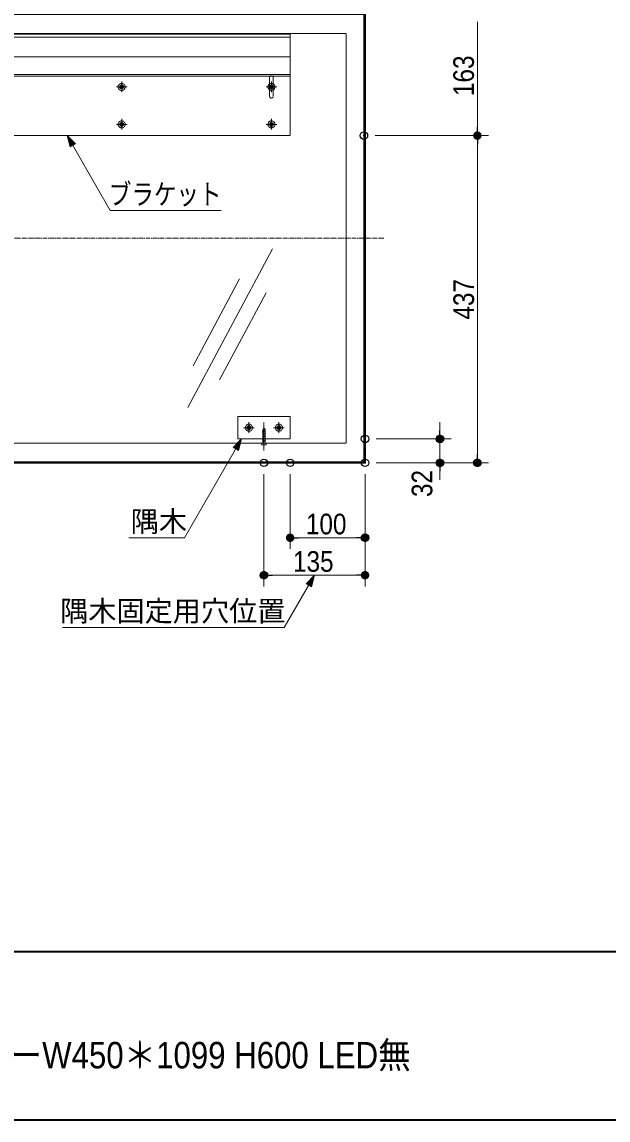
# Model space of a CAD drawing. Units: millimetres, scale not verified. Extents: x -4547 to 4547, y -2284 to 2284.
# Drawn here: x -2649 to -1866, y -2078 to -611 of the extents above; entities that cross this region are included whole.
import ezdxf
from ezdxf.enums import TextEntityAlignment as Align

# ---------------------------------------------------------------- set-up
doc = ezdxf.new("R2010")
doc.units = ezdxf.units.MM
doc.header["$LTSCALE"] = 20
doc.header["$PDMODE"] = 32
doc.header["$PDSIZE"] = 10
for name, pattern in [('USER1', [0.8, 0.5, -0.3]), ('USER2', [2.91, 1.76, -0.4, 0.35, -0.4]), ('USER3', [9.172222, 5.997222, -1.058333, 1.058333, -1.058333])]:
    doc.linetypes.add(name, pattern=pattern)
for name, color, linetype, lineweight in [('0-0_1図面枠', 7, 'Continuous', 20), ('0-1_3一般', 7, 'Continuous', 15), ('0-2_2寸法-2', 7, 'Continuous', 15), ('0-3_0', 7, 'Continuous', 25), ('0-5_2寸法-1', 7, 'Continuous', 15), ('0-6_2寸法-3', 7, 'Continuous', 15)]:
    doc.layers.add(name, color=color, linetype=linetype, lineweight=lineweight)
doc.layers.add('0-4_Defpoints', color=7, linetype='Continuous')
doc.styles.add('ＭＳ Ｐゴシック', font='')
doc.styles.get('ＭＳ Ｐゴシック').set_extended_font_data('MS PGothic')

# ---------------------------------------------------------------- blocks, each defined once
blk = doc.blocks.new('グループ-4')
at = {"layer": '0-1_3一般', "linetype": 'USER2'}
for p, q in [((-20244, -23060), (-19956, -23060)), ((-20100, -22916), (-20100, -23204))]:
    blk.add_line(p, q, dxfattribs=at)
at = {"layer": '0-1_3一般', "linetype": 'USER1'}
for p, q in [((-20160, -23074), (-20160, -23046)), ((-20160, -23046), (-20114, -23046)), ((-20114, -23074), (-20160, -23074)), ((-20114, -23000), (-20086, -23000)), ((-20114, -23046), (-20114, -23000)), ((-20114, -23120), (-20114, -23074)), ((-20114, -23120), (-20086, -23120)), ((-20086, -23046), (-20086, -23000)), ((-20086, -23046), (-20040, -23046)), ((-20086, -23120), (-20086, -23074)), ((-20040, -23074), (-20086, -23074)), ((-20040, -23074), (-20040, -23046))]:
    blk.add_line(p, q, dxfattribs=at)
for radius in [94, 50, 40]:
    blk.add_circle((-20100, -23060), radius, dxfattribs=at)
blk = doc.blocks.new('グループ-5')
at = {"layer": '0-1_3一般', "linetype": 'USER2'}
for p, q in [((-19444, -23060), (-19156, -23060)), ((-19300, -22916), (-19300, -23204))]:
    blk.add_line(p, q, dxfattribs=at)
at = {"layer": '0-1_3一般', "linetype": 'USER1'}
for p, q in [((-19360, -23074), (-19360, -23046)), ((-19360, -23046), (-19314, -23046)), ((-19314, -23074), (-19360, -23074)), ((-19314, -23000), (-19286, -23000)), ((-19314, -23046), (-19314, -23000)), ((-19314, -23120), (-19314, -23074)), ((-19314, -23120), (-19286, -23120)), ((-19286, -23046), (-19286, -23000)), ((-19286, -23046), (-19240, -23046)), ((-19286, -23120), (-19286, -23074)), ((-19240, -23074), (-19286, -23074)), ((-19240, -23074), (-19240, -23046))]:
    blk.add_line(p, q, dxfattribs=at)
for radius in [94, 50, 40]:
    blk.add_circle((-19300, -23060), radius, dxfattribs=at)
blk = doc.blocks.new('グループ-6')
at = {"layer": '0-1_3一般', "linetype": 'USER1'}
for p, q in [((-19660, -23097.1), (-19740, -23124.4)), ((-19660, -23148.3), (-19740, -23175.5)), ((-19700, -23070), (-19730, -23122)), ((-19730, -23470), (-19730, -23122)), ((-19700, -23070), (-19670, -23122)), ((-19670, -23470), (-19670, -23122)), ((-19660, -23199.4), (-19740, -23226.7)), ((-19660, -23250.5), (-19740, -23277.8)), ((-19660, -23301.6), (-19740, -23328.9)), ((-19660, -23352.8), (-19740, -23380)), ((-19660, -23403.9), (-19740, -23431.2)), ((-19770, -23470), (-19630, -23470)), ((-19770, -23480), (-19770, -23470)), ((-19770, -23470), (-19770, -23482)), ((-19730, -23522), (-19668, -23522)), ((-19630, -23470), (-19630, -23482))]:
    blk.add_line(p, q, dxfattribs=at)
at = {"layer": '0-1_3一般', "linetype": 'USER2'}
blk.add_line((-19700, -22920), (-19700, -23672), dxfattribs=at)
at = {"layer": '0-1_3一般', "linetype": 'USER1'}
for centre, start, end in [((-19730, -23482), 180, 270), ((-19670, -23482), 270, 0)]:
    blk.add_arc(centre, 40, start, end, dxfattribs=at)
blk = doc.blocks.new('グループ-7')
at = {"layer": '0-1_3一般', "linetype": 'USER1'}
blk.add_lwpolyline([(-20400, -22760), (-19000, -22760), (-19000, -23360), (-20400, -23360)], close=True, dxfattribs=at)
at = {"layer": '0-1_3一般'}
for name in ['グループ-4', 'グループ-6', 'グループ-5']:
    blk.add_blockref(name, (0, 0), dxfattribs=at)
blk = doc.blocks.new('グループ-8')
at = {"layer": '0-1_3一般', "linetype": 'USER1'}
blk.add_line((-36980, -12630), (-19000, -12630), dxfattribs=at)
blk.add_lwpolyline([(-36980, -12550), (-19000, -12550), (-19000, -13631.7), (-36980, -13631.7)], close=True, dxfattribs=at)
blk = doc.blocks.new('グループ-13')
at = {"layer": '0-1_3一般', "linetype": 'USER1'}
for p, q in [((-36540, -14974), (-36540, -14946)), ((-36540, -14946), (-36494, -14946)), ((-36494, -14900), (-36466, -14900)), ((-36494, -14946), (-36494, -14900)), ((-36466, -14946), (-36466, -14900)), ((-36466, -14946), (-36420, -14946)), ((-36420, -14974), (-36420, -14946)), ((-36494, -14974), (-36540, -14974)), ((-36494, -15020), (-36494, -14974)), ((-36494, -15020), (-36466, -15020)), ((-36466, -15020), (-36466, -14974)), ((-36420, -14974), (-36466, -14974))]:
    blk.add_line(p, q, dxfattribs=at)
at = {"layer": '0-1_3一般', "linetype": 'USER2'}
for p, q in [((-36480, -14816), (-36480, -15104)), ((-36624, -14960), (-36336, -14960))]:
    blk.add_line(p, q, dxfattribs=at)
at = {"layer": '0-1_3一般', "linetype": 'USER1'}
for radius in [94, 50, 40]:
    blk.add_circle((-36480, -14960), radius, dxfattribs=at)
blk = doc.blocks.new('グループ-14')
at = {"layer": '0-1_3一般', "linetype": 'USER2'}
for p, q in [((-36624, -13960), (-36336, -13960)), ((-36480, -13816), (-36480, -14104))]:
    blk.add_line(p, q, dxfattribs=at)
at = {"layer": '0-1_3一般', "linetype": 'USER1'}
for p, q in [((-36540, -13974), (-36540, -13946)), ((-36540, -13946), (-36494, -13946)), ((-36494, -13974), (-36540, -13974)), ((-36494, -13900), (-36466, -13900)), ((-36494, -13946), (-36494, -13900)), ((-36494, -14020), (-36494, -13974)), ((-36494, -14020), (-36466, -14020)), ((-36466, -13946), (-36466, -13900)), ((-36466, -13946), (-36420, -13946)), ((-36466, -14020), (-36466, -13974)), ((-36420, -13974), (-36466, -13974)), ((-36420, -13974), (-36420, -13946))]:
    blk.add_line(p, q, dxfattribs=at)
for radius in [94, 50, 40]:
    blk.add_circle((-36480, -13960), radius, dxfattribs=at)
blk = doc.blocks.new('グループ-15')
at = {"layer": '0-1_3一般', "linetype": 'USER1'}
for p, q in [((-32540, -14974), (-32540, -14946)), ((-32540, -14946), (-32494, -14946)), ((-32494, -14900), (-32466, -14900)), ((-32494, -14946), (-32494, -14900)), ((-32466, -14946), (-32466, -14900)), ((-32466, -14946), (-32420, -14946)), ((-32420, -14974), (-32420, -14946)), ((-32494, -14974), (-32540, -14974)), ((-32494, -15020), (-32494, -14974)), ((-32494, -15020), (-32466, -15020)), ((-32466, -15020), (-32466, -14974)), ((-32420, -14974), (-32466, -14974))]:
    blk.add_line(p, q, dxfattribs=at)
at = {"layer": '0-1_3一般', "linetype": 'USER2'}
for p, q in [((-32480, -14816), (-32480, -15104)), ((-32624, -14960), (-32336, -14960))]:
    blk.add_line(p, q, dxfattribs=at)
at = {"layer": '0-1_3一般', "linetype": 'USER1'}
for radius in [94, 50, 40]:
    blk.add_circle((-32480, -14960), radius, dxfattribs=at)
blk = doc.blocks.new('グループ-16')
at = {"layer": '0-1_3一般', "linetype": 'USER2'}
for p, q in [((-32624, -13960), (-32336, -13960)), ((-32480, -13816), (-32480, -14104))]:
    blk.add_line(p, q, dxfattribs=at)
at = {"layer": '0-1_3一般', "linetype": 'USER1'}
for p, q in [((-32540, -13974), (-32540, -13946)), ((-32540, -13946), (-32494, -13946)), ((-32494, -13974), (-32540, -13974)), ((-32494, -13900), (-32466, -13900)), ((-32494, -13946), (-32494, -13900)), ((-32494, -14020), (-32494, -13974)), ((-32494, -14020), (-32466, -14020)), ((-32466, -13946), (-32466, -13900)), ((-32466, -13946), (-32420, -13946)), ((-32466, -14020), (-32466, -13974)), ((-32420, -13974), (-32466, -13974)), ((-32420, -13974), (-32420, -13946))]:
    blk.add_line(p, q, dxfattribs=at)
for radius in [94, 50, 40]:
    blk.add_circle((-32480, -13960), radius, dxfattribs=at)
blk = doc.blocks.new('グループ-17')
at = {"layer": '0-1_3一般', "linetype": 'USER1'}
for p, q in [((-19560, -14974), (-19560, -14946)), ((-19514, -14946), (-19560, -14946)), ((-19486, -14900), (-19514, -14900)), ((-19514, -14946), (-19514, -14900)), ((-19486, -14946), (-19486, -14900)), ((-19440, -14946), (-19486, -14946)), ((-19440, -14974), (-19440, -14946)), ((-19560, -14974), (-19514, -14974)), ((-19514, -15020), (-19514, -14974)), ((-19486, -15020), (-19514, -15020)), ((-19486, -14974), (-19440, -14974)), ((-19486, -15020), (-19486, -14974))]:
    blk.add_line(p, q, dxfattribs=at)
at = {"layer": '0-1_3一般', "linetype": 'USER2'}
for p, q in [((-19500, -14816), (-19500, -15104)), ((-19356, -14960), (-19644, -14960))]:
    blk.add_line(p, q, dxfattribs=at)
at = {"layer": '0-1_3一般', "linetype": 'USER1'}
for radius in [94, 50, 40]:
    blk.add_circle((-19500, -14960), radius, dxfattribs=at)
blk = doc.blocks.new('グループ-18')
at = {"layer": '0-1_3一般', "linetype": 'USER2'}
for p, q in [((-19356, -13960), (-19644, -13960)), ((-19500, -13816), (-19500, -14104))]:
    blk.add_line(p, q, dxfattribs=at)
at = {"layer": '0-1_3一般', "linetype": 'USER1'}
for p, q in [((-19560, -13974), (-19560, -13946)), ((-19514, -13946), (-19560, -13946)), ((-19560, -13974), (-19514, -13974)), ((-19486, -13900), (-19514, -13900)), ((-19514, -13946), (-19514, -13900)), ((-19514, -14020), (-19514, -13974)), ((-19486, -14020), (-19514, -14020)), ((-19486, -13946), (-19486, -13900)), ((-19440, -13946), (-19486, -13946)), ((-19486, -13974), (-19440, -13974)), ((-19486, -14020), (-19486, -13974)), ((-19440, -13974), (-19440, -13946))]:
    blk.add_line(p, q, dxfattribs=at)
for radius in [94, 50, 40]:
    blk.add_circle((-19500, -13960), radius, dxfattribs=at)
blk = doc.blocks.new('グループ-19')
at = {"layer": '0-1_3一般', "linetype": 'USER1'}
for p, q in [((-23560, -14974), (-23560, -14946)), ((-23514, -14946), (-23560, -14946)), ((-23486, -14900), (-23514, -14900)), ((-23514, -14946), (-23514, -14900)), ((-23486, -14946), (-23486, -14900)), ((-23440, -14946), (-23486, -14946)), ((-23440, -14974), (-23440, -14946)), ((-23560, -14974), (-23514, -14974)), ((-23514, -15020), (-23514, -14974)), ((-23486, -15020), (-23514, -15020)), ((-23486, -14974), (-23440, -14974)), ((-23486, -15020), (-23486, -14974))]:
    blk.add_line(p, q, dxfattribs=at)
at = {"layer": '0-1_3一般', "linetype": 'USER2'}
for p, q in [((-23500, -14816), (-23500, -15104)), ((-23356, -14960), (-23644, -14960))]:
    blk.add_line(p, q, dxfattribs=at)
at = {"layer": '0-1_3一般', "linetype": 'USER1'}
for radius in [94, 50, 40]:
    blk.add_circle((-23500, -14960), radius, dxfattribs=at)
blk = doc.blocks.new('グループ-20')
at = {"layer": '0-1_3一般', "linetype": 'USER2'}
for p, q in [((-23356, -13960), (-23644, -13960)), ((-23500, -13816), (-23500, -14104))]:
    blk.add_line(p, q, dxfattribs=at)
at = {"layer": '0-1_3一般', "linetype": 'USER1'}
for p, q in [((-23560, -13974), (-23560, -13946)), ((-23514, -13946), (-23560, -13946)), ((-23560, -13974), (-23514, -13974)), ((-23486, -13900), (-23514, -13900)), ((-23514, -13946), (-23514, -13900)), ((-23514, -14020), (-23514, -13974)), ((-23486, -14020), (-23514, -14020)), ((-23486, -13946), (-23486, -13900)), ((-23440, -13946), (-23486, -13946)), ((-23486, -13974), (-23440, -13974)), ((-23486, -14020), (-23486, -13974)), ((-23440, -13974), (-23440, -13946))]:
    blk.add_line(p, q, dxfattribs=at)
for radius in [94, 50, 40]:
    blk.add_circle((-23500, -13960), radius, dxfattribs=at)
blk = doc.blocks.new('グループ-21')
at = {"layer": '0-1_3一般', "linetype": 'USER1'}
blk.add_line((-19000, -13676.6), (-36980, -13676.6), dxfattribs=at)
blk.add_lwpolyline([(-36980, -13160), (-19000, -13160), (-19000, -15260), (-36980, -15260)], close=True, dxfattribs=at)
blk = doc.blocks.new('グループ-22')
at = {"layer": '0-1_3一般', "linetype": 'USER1'}
for p, q in [((-36530, -14210), (-36530, -13710)), ((-36430, -13710), (-36430, -14210)), ((-19550, -14210), (-19550, -13710)), ((-19450, -13710), (-19450, -14210))]:
    blk.add_line(p, q, dxfattribs=at)
for centre, start, end in [((-36480, -13710), 90, 180), ((-36480, -13710), 0, 90), ((-19500, -13710), 90, 180), ((-19500, -13710), 0, 90), ((-36480, -14210), 180, 270), ((-36480, -14210), 270, 0), ((-19500, -14210), 180, 270), ((-19500, -14210), 270, 0)]:
    blk.add_arc(centre, 50, start, end, dxfattribs=at)
at = {"layer": '0-1_3一般'}
for name in ['グループ-21', 'グループ-14', 'グループ-16', 'グループ-20', 'グループ-18', 'グループ-13', 'グループ-15', 'グループ-19', 'グループ-17']:
    blk.add_blockref(name, (0, 0), dxfattribs=at)
blk = doc.blocks.new('グループ-23')
at = {"layer": '0-1_3一般', "linetype": 'USER3'}
blk.add_line((-16500, -18000), (-39480, -18000), dxfattribs=at)
at = {"layer": '0-1_3一般'}
for p, q in [((-19468.8, -18281.2), (-21732.3, -22518.6)), ((-20349.5, -19080.9), (-21591.7, -21406.4)), ((-19643.8, -19457.8), (-20886, -21783.3))]:
    blk.add_line(p, q, dxfattribs=at)
at = {"layer": '0-1_3一般', "lineweight": 30}
blk.add_lwpolyline([(-38980, -12000), (-17000, -12000), (-17000, -24000), (-38980, -24000)], close=True, dxfattribs=at)
at = {"layer": '0-1_3一般'}
blk.add_lwpolyline([(-38950, -12030), (-17030, -12030), (-17030, -23970), (-38950, -23970)], close=True, dxfattribs=at)
at = {"layer": '0-1_3一般', "linetype": 'USER1'}
blk.add_lwpolyline([(-38480, -12530), (-17500, -12530), (-17500, -23470), (-38480, -23470)], close=True, dxfattribs=at)
at = {"layer": '0-1_3一般'}
for name in ['グループ-8', 'グループ-22', 'グループ-7']:
    blk.add_blockref(name, (0, 0), dxfattribs=at)
blk = doc.blocks.new('_Dot')
at = {"layer": '0-3_0'}
blk.add_line((-10, 0), (-20, 0), dxfattribs=at)
for points in [[(0, 0), (-10, 0), (-9.92, 1.25)], [(0, 0), (-9.92, -1.25), (-10, 0)], [(0, 0), (-9.92, 1.25), (-9.69, 2.49)], [(0, 0), (-9.69, -2.49), (-9.92, -1.25)], [(0, 0), (-9.69, 2.49), (-9.3, 3.68)], [(0, 0), (-9.3, -3.68), (-9.69, -2.49)], [(0, 0), (-9.3, 3.68), (-8.76, 4.82)], [(0, 0), (-8.76, -4.82), (-9.3, -3.68)], [(0, 0), (-8.76, 4.82), (-8.09, 5.88)], [(0, 0), (-8.09, -5.88), (-8.76, -4.82)], [(0, 0), (-8.09, 5.88), (-7.29, 6.85)], [(0, 0), (-7.29, -6.85), (-8.09, -5.88)], [(0, 0), (-7.29, 6.85), (-6.37, 7.71)], [(0, 0), (-6.37, -7.71), (-7.29, -6.85)], [(0, 0), (-6.37, 7.71), (-5.36, 8.44)], [(0, 0), (-5.36, -8.44), (-6.37, -7.71)], [(0, 0), (-5.36, 8.44), (-4.26, 9.05)], [(0, 0), (-4.26, -9.05), (-5.36, -8.44)], [(0, 0), (-4.26, 9.05), (-3.09, 9.51)], [(0, 0), (-3.09, -9.51), (-4.26, -9.05)], [(0, 0), (-3.09, 9.51), (-1.87, 9.82)], [(0, 0), (-1.87, -9.82), (-3.09, -9.51)], [(0, 0), (-1.87, 9.82), (-0.63, 9.98)], [(0, 0), (-0.63, -9.98), (-1.87, -9.82)], [(0, 0), (-0.63, 9.98), (0.63, 9.98)], [(0, 0), (0.63, -9.98), (-0.63, -9.98)], [(0, 0), (0.63, 9.98), (1.87, 9.82)], [(0, 0), (1.87, 9.82), (3.09, 9.51)], [(0, 0), (3.09, 9.51), (4.26, 9.05)], [(0, 0), (4.26, 9.05), (5.36, 8.44)], [(0, 0), (5.36, 8.44), (6.37, 7.71)], [(0, 0), (6.37, 7.71), (7.29, 6.85)], [(0, 0), (7.29, 6.85), (8.09, 5.88)], [(0, 0), (8.09, 5.88), (8.76, 4.82)], [(0, 0), (8.76, 4.82), (9.3, 3.68)], [(0, 0), (9.3, 3.68), (9.69, 2.49)], [(0, 0), (9.69, 2.49), (9.92, 1.25)], [(0, 0), (9.92, 1.25), (10, 0)], [(0, 0), (1.87, -9.82), (0.63, -9.98)], [(0, 0), (3.09, -9.51), (1.87, -9.82)], [(0, 0), (4.26, -9.05), (3.09, -9.51)], [(0, 0), (5.36, -8.44), (4.26, -9.05)], [(0, 0), (6.37, -7.71), (5.36, -8.44)], [(0, 0), (7.29, -6.85), (6.37, -7.71)], [(0, 0), (8.09, -5.88), (7.29, -6.85)], [(0, 0), (8.76, -4.82), (8.09, -5.88)], [(0, 0), (9.3, -3.68), (8.76, -4.82)], [(0, 0), (9.69, -2.49), (9.3, -3.68)], [(0, 0), (9.92, -1.25), (9.69, -2.49)], [(0, 0), (10, 0), (9.92, -1.25)]]:
    blk.add_solid(points, dxfattribs=at)
blk = doc.blocks.new('グループ-2')
at = {"layer": '0-0_1図面枠', "lineweight": 35}
blk.add_line((-60000, -37050), (60000, -37050), dxfattribs=at)
blk.add_lwpolyline([(-60000, 41550), (60000, 41550), (60000, -41550), (-60000, -41550)], close=True, dxfattribs=at)

msp = doc.modelspace()

# ---------------------------------------------------------------- linework, layer by layer
at = {"layer": '0-2_2寸法-2'}
for p, q in [((-2090.63, -1156.74), (-2090.63, -1145.49)), ((-2175.63, -1168), (-2075.63, -1168)), ((-2090.63, -1200), (-2090.63, -1168)), ((-2175.63, -1200), (-2075.63, -1200)), ((-2090.63, -1211.26), (-2090.63, -1222.51))]:
    msp.add_line(p, q, dxfattribs=at)
at = {"layer": '0-4_Defpoints'}
for p in [(-2192.13, -763), (-2190.63, -1168), (-2090.63, -1168), (-2325.63, -1200), (-2290.63, -1200), (-2190.63, -1200), (-2090.63, -1200), (-2040.63, -1200), (-2190.63, -1300), (-2325.63, -1350)]:
    msp.add_point(p, dxfattribs=at)
at = {"layer": '0-5_2寸法-1'}
for p, q in [((-2040.63, -751.74), (-2040.63, -611.26)), ((-2177.13, -763), (-2025.63, -763)), ((-2177.13, -763), (-2025.63, -763)), ((-2040.63, -774.26), (-2040.63, -1188.74)), ((-2075.63, -1200), (-2025.63, -1200)), ((-2325.63, -1215), (-2325.63, -1365)), ((-2290.63, -1215), (-2290.63, -1315)), ((-2190.63, -1215), (-2190.63, -1315)), ((-2279.37, -1300), (-2201.88, -1300)), ((-2190.63, -1315), (-2190.63, -1365)), ((-2201.88, -1350), (-2314.37, -1350))]:
    msp.add_line(p, q, dxfattribs=at)
at = {"layer": '0-6_2寸法-3'}
for points in [[(-2382.58, -863), (-2530.89, -863), (-2588.63, -763)], [(-2505.92, -1300), (-2431.84, -1300), (-2355.63, -1168)], [(-2594.87, -1420), (-2298.54, -1420), (-2258.13, -1350)]]:
    msp.add_lwpolyline(points, dxfattribs=at)
at = {"layer": '0-6_2寸法-3', "lineweight": 5}
for points in [[(-2584.28, -778.16), (-2588.63, -763), (-2577.28, -773.95)], [(-2366.58, -1179.34), (-2355.63, -1168), (-2359.44, -1183.3)], [(-2269.08, -1361.34), (-2258.13, -1350), (-2261.94, -1365.3)]]:
    msp.add_lwpolyline(points, close=True, dxfattribs=at)
at = {"layer": '0-6_2寸法-3'}
for points in [[(-2584.28, -778.16), (-2577.28, -773.95), (-2588.63, -763)], [(-2366.58, -1179.34), (-2359.44, -1183.3), (-2355.63, -1168)], [(-2269.08, -1361.34), (-2261.94, -1365.3), (-2258.13, -1350)]]:
    msp.add_solid(points, dxfattribs=at)

# ---------------------------------------------------------------- block references
at = {"layer": '0-0_1図面枠', "xscale": 0.05, "yscale": 0.05}
msp.add_blockref('グループ-2', (-1340.63, 0), dxfattribs=at)
at = {"layer": '0-1_3一般', "xscale": 0.05, "yscale": 0.05}
msp.add_blockref('グループ-23', (-1340.63, 0), dxfattribs=at)
at = {"layer": '0-2_2寸法-2', "xscale": 0.5627563, "yscale": 0.5627563}
for p, rotation in [((-2090.63, -1168), 270), ((-2090.63, -1200), 90)]:
    msp.add_blockref('_Dot', p, dxfattribs=dict(at, rotation=rotation))
at = {"layer": '0-5_2寸法-1', "xscale": 0.5627563, "yscale": 0.5627563}
for p, rotation in [((-2040.63, -763), 270), ((-2040.63, -763), 90), ((-2040.63, -1200), 270), ((-2290.63, -1300), 180), ((-2325.63, -1350), 180)]:
    msp.add_blockref('_Dot', p, dxfattribs=dict(at, rotation=rotation))
for p in [(-2190.63, -1300), (-2190.63, -1350)]:
    msp.add_blockref('_Dot', p, dxfattribs=at)

# ---------------------------------------------------------------- texts
at = {"layer": '0-0_1図面枠', "style": 'ＭＳ Ｐゴシック', "width": 0.9}
msp.add_text('ピッタミラーW450＊1099 H600 LED無', height=35.38, dxfattribs=at).set_placement((-2882.4, -2019.13), align=Align.BOTTOM_LEFT)
at = {"layer": '0-2_2寸法-2', "style": 'ＭＳ Ｐゴシック', "width": 0.9}
msp.add_text('32', height=27.57, rotation=90, dxfattribs=at).set_placement((-2092.48, -1245.59), align=Align.BOTTOM_LEFT)
at = {"layer": '0-5_2寸法-1', "style": 'ＭＳ Ｐゴシック', "width": 0.9}
for s, p in [('163', (-2036.91, -710.17)), ('437', (-2036.83, -1008.66))]:
    msp.add_text(s, height=27.57, rotation=90, dxfattribs=at).set_placement(p, align=Align.BOTTOM_LEFT)
for s, p in [('100', (-2269.58, -1303.72)), ('135', (-2286.79, -1353.72))]:
    msp.add_text(s, height=27.57, dxfattribs=at).set_placement(p, align=Align.BOTTOM_LEFT)
at = {"layer": '0-6_2寸法-3', "style": 'ＭＳ Ｐゴシック', "width": 0.8}
msp.add_text('ブラケット', height=27.57, dxfattribs=at).set_placement((-2532.77, -863.27), align=Align.BOTTOM_LEFT)
at = {"layer": '0-6_2寸法-3', "style": 'ＭＳ Ｐゴシック'}
for s, p in [('隅木', (-2503.58, -1300.27)), ('隅木固定用穴位置', (-2597.77, -1419.84))]:
    msp.add_text(s, height=27.57, dxfattribs=at).set_placement(p, align=Align.BOTTOM_LEFT)

doc.saveas('drawing.dxf')
